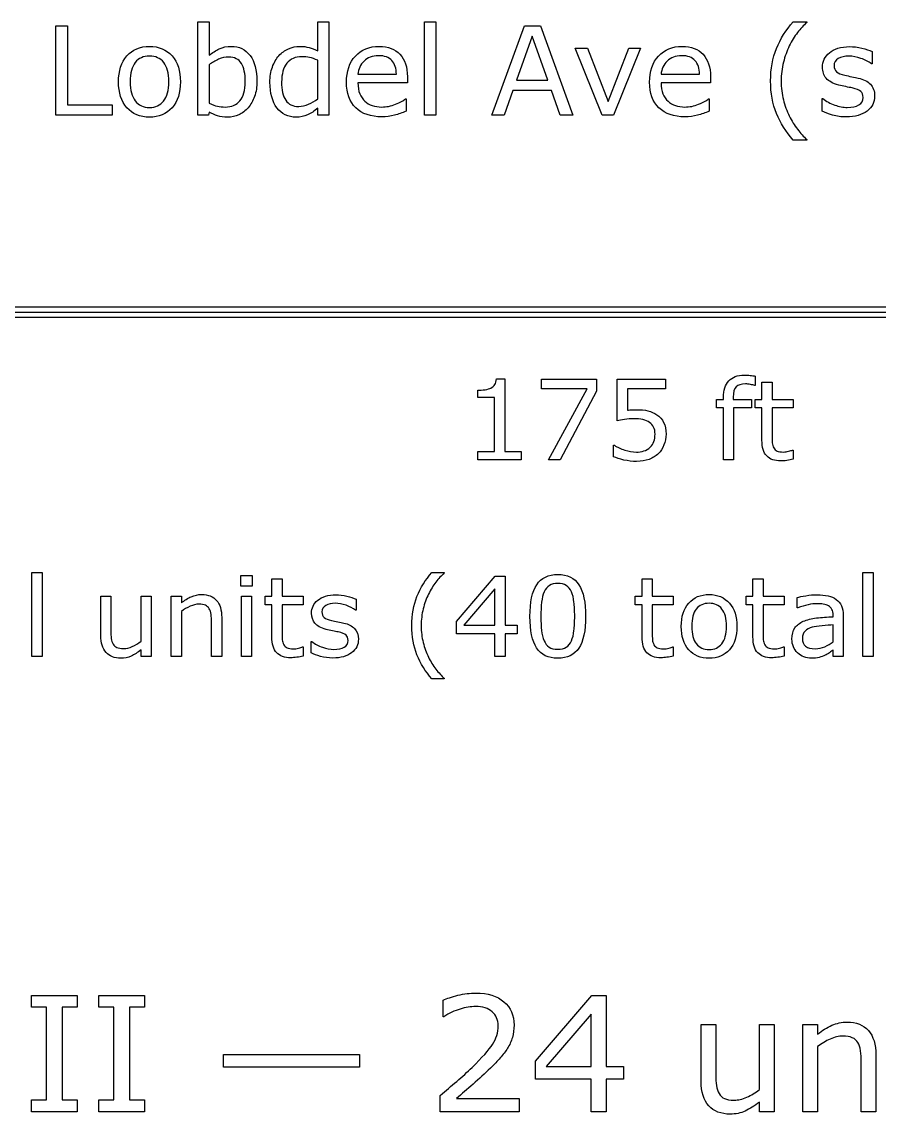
# Model space of a CAD drawing. Extents: x -13 to 750, y 12 to 2314.
# Drawn here: x 106.6 to 176.3, y 1170.7 to 1259.5 of the extents above; entities that cross this region are included whole.
import ezdxf

# ---------------------------------------------------------------- set-up
doc = ezdxf.new("R2010")
doc.units = 0
doc.layers.get('0').update_dxf_attribs({"linetype": 'CONTINUOUS'})

msp = doc.modelspace()

# ---------------------------------------------------------------- linework, layer by layer
at = {"color": 7}
for points in [[(113.99316, 1251.89), (109.39355, 1251.89), (109.39355, 1259.1605), (110.36035, 1259.1605), (110.36035, 1252.7494), (113.99316, 1252.7494)], [(140.30176, 1251.8895), (139.38379, 1251.8895), (139.38379, 1259.4872), (140.30176, 1259.4872)], [(151.43945, 1251.8895), (150.40918, 1251.8895), (149.69629, 1253.9159), (146.55176, 1253.9159), (145.83887, 1251.89), (144.85742, 1251.89), (147.50391, 1259.1605), (148.79297, 1259.1605)], [(149.39844, 1254.7459), (148.12402, 1258.3153), (146.84473, 1254.7459)], [(156.94238, 1257.3436), (154.73535, 1251.8895), (153.8125, 1251.8895), (151.62012, 1257.3436), (152.61621, 1257.3436), (154.30566, 1253.0028), (155.98047, 1257.3436)], [(118.58789, 1254.6146)], [(119.53516, 1254.6146)], [(125.75585, 1254.6586)], [(175.96582, 1253.4618)], [(44, 1236.2904), (44, 1235.4896), (268, 1235.4896), (268, 1236.2904)], [(153.35669, 1229.4535), (150.39478, 1223.89), (149.45435, 1223.89), (152.60522, 1229.6644), (148.87866, 1229.6644), (148.87866, 1230.4335), (153.35669, 1230.4335)], [(108.2915, 1207.89), (107.46533, 1207.89), (107.46533, 1214.7279), (108.2915, 1214.7279)], [(175.83987, 1207.89), (175.0137, 1207.89), (175.0137, 1214.7279), (175.83987, 1214.7279)], [(125.36865, 1213.6205), (124.43701, 1213.6205), (124.43701, 1214.4774), (125.36865, 1214.4774)], [(146.91067, 1209.7314), (145.93948, 1209.7314), (145.93948, 1207.89), (145.09573, 1207.89), (145.09573, 1209.7313), (141.96243, 1209.7313), (141.96243, 1210.7421), (145.13089, 1214.4335), (145.93948, 1214.4335), (145.93948, 1210.4344), (146.91067, 1210.4344)], [(145.09573, 1210.4345), (145.09573, 1213.3877), (142.56009, 1210.4345)], [(125.31595, 1207.89), (124.48978, 1207.89), (124.48978, 1212.7987), (125.31595, 1212.7987)], [(152.47415, 1211.164)], [(163.9219, 1210.3422)], [(164.77444, 1210.3422)], [(151.31839, 1209.1689)], [(111.15381, 1170.89), (107.42139, 1170.89), (107.42139, 1171.8548), (108.65918, 1171.8548), (108.65918, 1179.3768), (107.42139, 1179.3768), (107.42139, 1180.3417), (111.15381, 1180.3417), (111.15381, 1179.3768), (109.91602, 1179.3768), (109.91602, 1171.8548), (111.15381, 1171.8548)], [(116.62549, 1170.89), (112.89307, 1170.89), (112.89307, 1171.8548), (114.13086, 1171.8548), (114.13086, 1179.3768), (112.89307, 1179.3768), (112.89307, 1180.3417), (116.62549, 1180.3417), (116.62549, 1179.3768), (115.3877, 1179.3768), (115.3877, 1171.8548), (116.62549, 1171.8548)], [(155.53662, 1173.5497), (154.13379, 1173.5497), (154.13379, 1170.89), (152.91504, 1170.89), (152.91504, 1173.5497), (148.38916, 1173.5497), (148.38916, 1175.0096), (152.96582, 1180.3417), (154.13379, 1180.3417), (154.13379, 1174.5653), (155.53662, 1174.5653)], [(152.91504, 1174.5653), (152.91504, 1178.8309), (149.25244, 1174.5653)], [(134.09424, 1174.5209), (123.03662, 1174.5209), (123.03662, 1175.5365), (134.09424, 1175.5365)]]:
    msp.add_lwpolyline(points, close=True, dxfattribs=at)
for points in [[(121.87402, 1252.1439), (121.81542, 1251.89), (120.95604, 1251.89), (120.95604, 1259.4877), (121.87401, 1259.4877), (121.87401, 1256.7728)], [(130.69238, 1257.1237), (130.69238, 1259.487), (131.61035, 1259.487), (131.61035, 1251.8895)], [(169.33008, 1259.4872), (170.44824, 1259.4872), (170.44824, 1259.4382)], [(175.75095, 1257.0653), (175.75095, 1256.0838), (175.70215, 1256.0838)], [(121.87402, 1256.0008), (121.87402, 1252.8758)], [(130.69238, 1253.2323), (130.69238, 1256.3622)], [(133.96387, 1255.2245), (137.08887, 1255.2245)], [(137.98239, 1255.0194), (137.98242, 1254.5213)], [(158.60254, 1255.2245), (161.72754, 1255.2245)], [(162.62106, 1255.0194), (162.62109, 1254.5213)], [(124.80859, 1254.634), (124.80859, 1254.6336)], [(137.98242, 1254.5213), (133.96387, 1254.5213)], [(162.62109, 1254.5213), (158.60254, 1254.5213)], [(130.69238, 1253.2318), (130.69238, 1253.2323)], [(137.82617, 1253.2225), (137.87497, 1253.2225), (137.87497, 1252.2215)], [(162.46484, 1253.2225), (162.51364, 1253.2225), (162.51364, 1252.2215)], [(171.70312, 1252.2166), (171.70312, 1253.2469), (171.75192, 1253.2469)], [(131.61035, 1251.8895), (130.69238, 1251.8895), (130.69238, 1252.4608)], [(170.44824, 1249.8778), (169.33008, 1249.8778)], [(170.44824, 1249.9265), (170.44824, 1249.8778)], [(44, 1235.89), (268, 1235.89)], [(145.22681, 1230.4555), (145.90796, 1230.4555), (145.90796, 1224.5581), (147.2439, 1224.5581), (147.2439, 1223.89)], [(155.02659, 1227.0624), (155.02659, 1230.433), (158.96409, 1230.433), (158.96409, 1229.6639), (155.87474, 1229.6639), (155.87474, 1227.9237)], [(166.26343, 1229.9281), (166.21953, 1229.9281)], [(166.80396, 1225.4936), (166.80396, 1228.104), (166.24585, 1228.104), (166.24585, 1228.7983), (166.80396, 1228.7983), (166.80396, 1230.2089), (167.63013, 1230.2089), (167.63013, 1228.7983), (169.33521, 1228.7983), (169.33521, 1228.104), (167.63013, 1228.104), (167.63013, 1225.8671)], [(166.26348, 1230.6838), (166.26343, 1229.9281)], [(147.2439, 1223.89), (143.7019, 1223.89), (143.7019, 1224.558), (145.06421, 1224.558), (145.06421, 1228.9437), (143.7019, 1228.9437), (143.7019, 1229.5414)], [(164.46611, 1228.9657), (164.46611, 1228.7987), (165.95586, 1228.7987), (165.95586, 1228.1044), (164.49248, 1228.1044), (164.49248, 1223.89), (163.66631, 1223.89), (163.66631, 1228.1044), (163.1082, 1228.1044), (163.1082, 1228.7987), (163.66631, 1228.7987), (163.66631, 1228.9613)], [(159.00804, 1225.9692), (159.00806, 1225.9686)], [(154.74536, 1224.1361), (154.74536, 1225.0633), (154.80686, 1225.0633)], [(169.29128, 1224.6762), (169.33518, 1224.6762), (169.33521, 1223.9339)], [(139.97171, 1214.728), (140.97806, 1214.728), (140.97806, 1214.684)], [(126.96829, 1209.4937), (126.96829, 1212.1041), (126.41019, 1212.1041), (126.41019, 1212.7984), (126.96829, 1212.7984), (126.96829, 1214.209), (127.79446, 1214.209), (127.79446, 1212.7984), (129.49954, 1212.7984), (129.49954, 1212.1041), (127.79446, 1212.1041), (127.79446, 1209.8672)], [(157.06204, 1209.4937), (157.06204, 1212.1041), (156.50394, 1212.1041), (156.50394, 1212.7984), (157.06204, 1212.7984), (157.06204, 1214.209), (157.88821, 1214.209), (157.88821, 1212.7984), (159.59329, 1212.7984), (159.59329, 1212.1041), (157.88821, 1212.1041), (157.88821, 1209.8672)], [(166.07083, 1209.4937), (166.07083, 1212.1041), (165.51273, 1212.1041), (165.51273, 1212.7984), (166.07083, 1212.7984), (166.07083, 1214.209), (166.897, 1214.209), (166.897, 1212.7984), (168.60208, 1212.7984), (168.60208, 1212.1041), (166.897, 1212.1041), (166.897, 1209.8672)], [(113.05518, 1209.6127), (113.05518, 1212.7987), (113.88135, 1212.7987), (113.88135, 1210.0038)], [(116.33355, 1209.1336), (116.33355, 1212.7986), (117.15972, 1212.7986), (117.15967, 1207.89)], [(119.61187, 1211.5547), (119.61187, 1207.89), (118.78569, 1207.89), (118.78569, 1212.7987), (119.61187, 1212.7987), (119.61187, 1212.2538)], [(133.81053, 1212.548), (133.81053, 1211.6647), (133.76663, 1211.6647)], [(169.72269, 1211.8539), (169.67879, 1211.8539), (169.67879, 1212.6932)], [(172.59232, 1211.1335), (172.59232, 1211.2609)], [(173.41414, 1211.2208), (173.41409, 1207.89)], [(122.89014, 1207.89), (122.06396, 1207.89), (122.06396, 1210.6849)], [(122.89019, 1211.076), (122.89014, 1207.89)], [(172.59232, 1209.0985), (172.59232, 1210.4652)], [(129.45562, 1208.6763), (129.49952, 1208.6763), (129.49954, 1207.934)], [(130.16751, 1208.1845), (130.16751, 1209.1118), (130.21141, 1209.1118)], [(134.00394, 1209.3045), (134.00394, 1209.3051)], [(159.54937, 1208.6763), (159.59327, 1208.6763), (159.59329, 1207.934)], [(168.55816, 1208.6763), (168.60206, 1208.6763), (168.60208, 1207.934)], [(172.59232, 1209.0984), (172.59232, 1209.0985)], [(117.15967, 1207.89), (116.3335, 1207.89), (116.3335, 1208.4349)], [(173.41409, 1207.89), (172.59232, 1207.89), (172.59232, 1208.4129)], [(140.97806, 1206.0796), (139.97171, 1206.0796)], [(140.97806, 1206.1235), (140.97806, 1206.0796)], [(140.95605, 1178.6151), (140.89255, 1178.6151), (140.89255, 1179.9481)], [(161.85889, 1173.3783), (161.85889, 1177.9803), (163.05225, 1177.9803), (163.05225, 1173.9432)], [(166.59426, 1172.6864), (166.59426, 1177.9803), (167.78762, 1177.9803), (167.7876, 1170.89)], [(171.32962, 1176.1839), (171.32962, 1170.89), (170.13626, 1170.89), (170.13626, 1177.9803), (171.32962, 1177.9803), (171.32962, 1177.1932)], [(176.06494, 1170.89), (174.87158, 1170.89), (174.87158, 1174.9271)], [(176.06497, 1175.4921), (176.06494, 1170.89)], [(147.05615, 1170.89), (140.65771, 1170.89), (140.65771, 1172.2167)], [(141.97165, 1171.9754), (147.05612, 1171.9754), (147.05615, 1170.89)], [(167.7876, 1170.89), (166.59424, 1170.89), (166.59424, 1171.6771)]]:
    msp.add_lwpolyline(points, dxfattribs=at)
for points in [[(167.9873, 1257.3241), (168.306313, 1258.1053), (168.753907, 1258.826333), (169.33008, 1259.4872)], [(170.44824, 1259.4382), (170.184567, 1259.2006), (169.93229, 1258.925533), (169.69141, 1258.613)], [(169.69141, 1258.613), (169.453777, 1258.3038), (169.23242, 1257.942467), (169.02734, 1257.529)], [(115.17969, 1256.7191), (115.635417, 1257.2367), (116.249023, 1257.4955), (117.02051, 1257.4955)], [(117.02051, 1257.4955), (117.785483, 1257.4955), (118.395833, 1257.2367), (118.85156, 1256.7191)], [(122.69433, 1257.2904), (122.984043, 1257.427133), (123.309563, 1257.4955), (123.67089, 1257.4955)], [(123.67089, 1257.4955), (124.315423, 1257.4955), (124.823237, 1257.2481), (125.19433, 1256.7533)], [(128.31445, 1257.2997), (128.610677, 1257.4299), (128.916667, 1257.495), (129.23242, 1257.495)], [(129.23242, 1257.495), (129.51888, 1257.495), (129.772787, 1257.464), (129.99414, 1257.402)], [(129.99414, 1257.402), (130.215493, 1257.343333), (130.44824, 1257.250567), (130.69238, 1257.1237)], [(133.75876, 1256.7088), (134.24704, 1257.232933), (134.888317, 1257.495), (135.68259, 1257.495)], [(135.68259, 1257.495), (136.418263, 1257.495), (136.98467, 1257.280133), (137.38181, 1256.8504)], [(158.39743, 1256.7088), (158.88571, 1257.232933), (159.526987, 1257.495), (160.32126, 1257.495)], [(160.32126, 1257.495), (161.056933, 1257.495), (161.62334, 1257.280133), (162.02048, 1256.8504)], [(169.02734, 1257.529), (168.832027, 1257.128667), (168.672523, 1256.6876), (168.54883, 1256.2058)], [(172.28903, 1256.9774), (172.471323, 1257.1304), (172.702443, 1257.250833), (172.98239, 1257.3387)], [(172.98239, 1257.3387), (173.265597, 1257.429833), (173.581353, 1257.4754), (173.92966, 1257.4754)], [(173.92966, 1257.4754), (174.25518, 1257.4754), (174.583957, 1257.434733), (174.91599, 1257.3534)], [(174.91599, 1257.3534), (175.251277, 1257.275267), (175.529597, 1257.179233), (175.75095, 1257.0653)], [(114.50098, 1254.6146), (114.50098, 1255.503267), (114.727217, 1256.204767), (115.17969, 1256.7191)], [(117.02051, 1256.7045), (116.522463, 1256.7045), (116.135093, 1256.531967), (115.8584, 1256.1869)], [(118.17285, 1256.1869), (117.896157, 1256.531967), (117.512043, 1256.7045), (117.02051, 1256.7045)], [(118.85156, 1256.7191), (119.307293, 1256.204767), (119.53516, 1255.503267), (119.53516, 1254.6146)], [(121.87401, 1256.7728), (122.131177, 1256.9844), (122.404617, 1257.156933), (122.69433, 1257.2904)], [(122.63574, 1256.4452), (122.362307, 1256.331267), (122.1084, 1256.183133), (121.87402, 1256.0008)], [(123.44629, 1256.6209), (123.179363, 1256.6209), (122.90918, 1256.562333), (122.63574, 1256.4452)], [(124.48633, 1256.1131), (124.271483, 1256.451633), (123.924803, 1256.6209), (123.44629, 1256.6209)], [(125.19433, 1256.7533), (125.568677, 1256.2585), (125.75585, 1255.560267), (125.75585, 1254.6586)], [(127.00586, 1255.8104), (127.13932, 1256.171733), (127.318357, 1256.479333), (127.54297, 1256.7332)], [(127.54297, 1256.7332), (127.764323, 1256.9806), (128.021483, 1257.169433), (128.31445, 1257.2997)], [(129.38867, 1256.6546), (128.87435, 1256.6546), (128.47396, 1256.475567), (128.1875, 1256.1175)], [(130.02832, 1256.5916), (129.833007, 1256.6336), (129.61979, 1256.6546), (129.38867, 1256.6546)], [(130.69238, 1256.3622), (130.444987, 1256.472867), (130.223633, 1256.549333), (130.02832, 1256.5916)], [(133.03122, 1254.5848), (133.03122, 1255.476733), (133.273733, 1256.184733), (133.75876, 1256.7088)], [(135.63379, 1256.7381), (135.14225, 1256.7381), (134.749997, 1256.593267), (134.45703, 1256.3036)], [(136.72266, 1256.3426), (136.485027, 1256.606267), (136.12207, 1256.7381), (135.63379, 1256.7381)], [(137.38181, 1256.8504), (137.782197, 1256.420733), (137.98239, 1255.8104), (137.98239, 1255.0194)], [(157.66989, 1254.5848), (157.66989, 1255.476733), (157.912403, 1256.184733), (158.39743, 1256.7088)], [(160.27246, 1256.7381), (159.780927, 1256.7381), (159.388673, 1256.593267), (159.0957, 1256.3036)], [(161.36133, 1256.3426), (161.123697, 1256.606267), (160.76074, 1256.7381), (160.27246, 1256.7381)], [(162.02048, 1256.8504), (162.420867, 1256.420733), (162.62106, 1255.8104), (162.62106, 1255.0194)], [(167.50879, 1254.6825), (167.50879, 1255.6623), (167.668293, 1256.542833), (167.9873, 1257.3241)], [(171.72751, 1255.8104), (171.72751, 1256.035), (171.773083, 1256.2466), (171.86423, 1256.4452)], [(171.86423, 1256.4452), (171.95863, 1256.643733), (172.10023, 1256.821133), (172.28903, 1256.9774)], [(173.01172, 1256.5038), (172.7806, 1256.3768), (172.66504, 1256.186367), (172.66504, 1255.9325)], [(173.86133, 1256.6991), (173.526043, 1256.6991), (173.24284, 1256.634), (173.01172, 1256.5038)], [(174.84766, 1256.5184), (174.512373, 1256.638867), (174.183597, 1256.6991), (173.86133, 1256.6991)], [(175.70215, 1256.0838), (175.467777, 1256.256333), (175.182947, 1256.4012), (174.84766, 1256.5184)], [(115.8584, 1256.1869), (115.58496, 1255.8451), (115.44824, 1255.321), (115.44824, 1254.6146)], [(118.58789, 1254.6146), (118.58789, 1255.321), (118.449543, 1255.8451), (118.17285, 1256.1869)], [(124.80859, 1254.6336), (124.80859, 1255.284667), (124.70117, 1255.777833), (124.48633, 1256.1131)], [(126.81055, 1254.575), (126.81055, 1255.037267), (126.875653, 1255.449067), (127.00586, 1255.8104)], [(128.1875, 1256.1175), (127.90104, 1255.759433), (127.75781, 1255.251633), (127.75781, 1254.5941)], [(134.45703, 1256.3036), (134.167317, 1256.013867), (134.00293, 1255.654167), (133.96387, 1255.2245)], [(137.08887, 1255.2245), (137.085537, 1255.706233), (136.963467, 1256.078933), (136.72266, 1256.3426)], [(159.0957, 1256.3036), (158.805987, 1256.013867), (158.6416, 1255.654167), (158.60254, 1255.2245)], [(161.72754, 1255.2245), (161.724207, 1255.706233), (161.602137, 1256.078933), (161.36133, 1256.3426)], [(168.54883, 1256.2058), (168.428383, 1255.724), (168.36816, 1255.2162), (168.36816, 1254.6824)], [(172.02536, 1254.9022), (171.826793, 1255.1496), (171.72751, 1255.452333), (171.72751, 1255.8104)], [(172.66504, 1255.9325), (172.66504, 1255.7079), (172.735027, 1255.538633), (172.875, 1255.4247)], [(167.9873, 1252.0409), (167.668293, 1252.8221), (167.50879, 1253.702633), (167.50879, 1254.6825)], [(168.36816, 1254.6824), (168.36816, 1254.125733), (168.426757, 1253.616267), (168.54395, 1253.154)], [(173.04587, 1254.3456), (172.56735, 1254.472533), (172.22718, 1254.658067), (172.02536, 1254.9022)], [(172.875, 1255.4247), (173.01172, 1255.310767), (173.233073, 1255.217967), (173.53906, 1255.1463)], [(173.53906, 1255.1463), (173.708333, 1255.106967), (173.897137, 1255.0679), (174.10547, 1255.0291)], [(174.10547, 1255.0291), (174.317057, 1254.990433), (174.492837, 1254.954633), (174.63281, 1254.9217)], [(174.63281, 1254.9217), (175.059243, 1254.824033), (175.38802, 1254.6564), (175.61914, 1254.4188)], [(115.17969, 1252.5101), (114.727217, 1253.024433), (114.50098, 1253.725933), (114.50098, 1254.6146)], [(115.44824, 1254.6146), (115.44824, 1253.931), (115.586587, 1253.4118), (115.86328, 1253.057)], [(118.16797, 1253.0521), (118.447917, 1253.4037), (118.58789, 1253.924533), (118.58789, 1254.6146)], [(119.53516, 1254.6146), (119.53516, 1253.725933), (119.307293, 1253.024433), (118.85156, 1252.5101)], [(124.37402, 1253.0618), (124.663733, 1253.397067), (124.80859, 1253.921133), (124.80859, 1254.634)], [(125.75586, 1254.6586), (125.75586, 1254.202867), (125.690757, 1253.7927), (125.56055, 1253.4281)], [(127.38184, 1252.4901), (127.00098, 1252.991367), (126.81055, 1253.686333), (126.81055, 1254.575)], [(127.75781, 1254.5941), (127.75781, 1253.9463), (127.868487, 1253.453133), (128.08984, 1253.1146)], [(133.79294, 1252.495), (133.285127, 1252.986533), (133.03122, 1253.683133), (133.03122, 1254.5848)], [(133.96387, 1254.5213), (133.96387, 1254.186033), (134.014323, 1253.893067), (134.11523, 1253.6424)], [(158.43161, 1252.495), (157.923797, 1252.986533), (157.66989, 1253.683133), (157.66989, 1254.5848)], [(158.60254, 1254.5213), (158.60254, 1254.186033), (158.652997, 1253.893067), (158.75391, 1253.6424)], [(173.61716, 1254.2186), (173.408827, 1254.257933), (173.218397, 1254.300267), (173.04587, 1254.3456)], [(174.12985, 1254.1161), (173.999643, 1254.145433), (173.828747, 1254.1796), (173.61716, 1254.2186)], [(174.84274, 1253.8329), (174.719047, 1253.943567), (174.481417, 1254.037967), (174.12985, 1254.1161)], [(175.02829, 1253.3446), (175.02829, 1253.5594), (174.96644, 1253.722167), (174.84274, 1253.8329)], [(175.61914, 1254.4188), (175.85026, 1254.177933), (175.96582, 1253.858933), (175.96582, 1253.4618)], [(115.86328, 1253.057), (116.139973, 1252.7054), (116.525717, 1252.5296), (117.02051, 1252.5296)], [(117.02051, 1252.5296), (117.50879, 1252.5296), (117.891277, 1252.703767), (118.16797, 1253.0521)], [(123.18262, 1252.5637), (123.690433, 1252.5637), (124.087567, 1252.729733), (124.37402, 1253.0618)], [(125.56055, 1253.4281), (125.433597, 1253.0635), (125.26107, 1252.7575), (125.04297, 1252.5101)], [(128.08984, 1253.1146), (128.311193, 1252.779333), (128.666013, 1252.6117), (129.1543, 1252.6117)], [(129.94531, 1252.7826), (130.212237, 1252.899733), (130.46126, 1253.049467), (130.69238, 1253.2318)], [(134.11523, 1253.6424), (134.216143, 1253.395), (134.35449, 1253.191567), (134.53027, 1253.0321)], [(134.53027, 1253.0321), (134.699543, 1252.875833), (134.89974, 1252.758633), (135.13086, 1252.6805)], [(137.02051, 1252.7831), (137.39811, 1252.932833), (137.666663, 1253.0793), (137.82617, 1253.2225)], [(158.75391, 1253.6424), (158.854817, 1253.395), (158.993163, 1253.191567), (159.16895, 1253.0321)], [(159.16895, 1253.0321), (159.338217, 1252.875833), (159.53841, 1252.758633), (159.76953, 1252.6805)], [(161.65918, 1252.7831), (162.036787, 1252.932833), (162.30534, 1253.0793), (162.46484, 1253.2225)], [(168.54395, 1253.154), (168.66439, 1252.6918), (168.82552, 1252.252367), (169.02734, 1251.8357)], [(171.75192, 1253.2469), (172.041633, 1253.028833), (172.3639, 1252.8547), (172.71872, 1252.7245)], [(174.68649, 1252.7293), (174.914357, 1252.859567), (175.02829, 1253.064667), (175.02829, 1253.3446)], [(175.96582, 1253.4618), (175.96582, 1252.963733), (175.759113, 1252.5552), (175.3457, 1252.2362)], [(117.02051, 1251.7386), (116.249023, 1251.7386), (115.635417, 1251.995767), (115.17969, 1252.5101)], [(118.85156, 1252.5101), (118.395833, 1251.995767), (117.785483, 1251.7386), (117.02051, 1251.7386)], [(121.87402, 1252.8758), (122.13444, 1252.7586), (122.357423, 1252.677233), (122.54297, 1252.6317)], [(122.55762, 1251.8509), (122.3265, 1251.922567), (122.098633, 1252.020233), (121.87402, 1252.1439)], [(122.54297, 1252.6317), (122.73177, 1252.586367), (122.944987, 1252.5637), (123.18262, 1252.5637)], [(125.04297, 1252.5101), (124.81185, 1252.252967), (124.557943, 1252.0593), (124.28125, 1251.9291)], [(128.93457, 1251.7381), (128.28353, 1251.7381), (127.765953, 1251.988767), (127.38184, 1252.4901)], [(129.1543, 1252.6117), (129.414713, 1252.6117), (129.678383, 1252.668667), (129.94531, 1252.7826)], [(130.69238, 1252.4608), (130.428707, 1252.232933), (130.153643, 1252.055533), (129.86719, 1251.9286)], [(135.91208, 1251.7625), (135.007133, 1251.7625), (134.300753, 1252.006667), (133.79294, 1252.495)], [(135.13086, 1252.6805), (135.365233, 1252.602367), (135.622393, 1252.5633), (135.90234, 1252.5633)], [(135.90234, 1252.5633), (136.273433, 1252.5633), (136.646157, 1252.636567), (137.02051, 1252.7831)], [(137.87497, 1252.2215), (137.565723, 1252.0913), (137.249967, 1251.982267), (136.9277, 1251.8944)], [(160.55075, 1251.7625), (159.645803, 1251.7625), (158.939423, 1252.006667), (158.43161, 1252.495)], [(159.76953, 1252.6805), (160.003903, 1252.602367), (160.261067, 1252.5633), (160.54102, 1252.5633)], [(160.54102, 1252.5633), (160.912113, 1252.5633), (161.284833, 1252.636567), (161.65918, 1252.7831)], [(162.51364, 1252.2215), (162.204393, 1252.0913), (161.88864, 1251.982267), (161.56638, 1251.8944)], [(169.33008, 1249.8778), (168.753907, 1250.5386), (168.306313, 1251.259633), (167.9873, 1252.0409)], [(172.54785, 1251.8993), (172.212563, 1251.9969), (171.930987, 1252.102667), (171.70312, 1252.2166)], [(172.71872, 1252.7245), (173.07354, 1252.5975), (173.41371, 1252.534), (173.73923, 1252.534)], [(175.3457, 1252.2362), (174.935547, 1251.9172), (174.374023, 1251.7577), (173.66113, 1251.7577)], [(173.73923, 1252.534), (174.142877, 1252.534), (174.45863, 1252.5991), (174.68649, 1252.7293)], [(123.36816, 1251.7386), (123.05892, 1251.7386), (122.78874, 1251.776033), (122.55762, 1251.8509)], [(124.28125, 1251.9291), (124.004557, 1251.8021), (123.700193, 1251.7386), (123.36816, 1251.7386)], [(129.86719, 1251.9286), (129.58073, 1251.8016), (129.269857, 1251.7381), (128.93457, 1251.7381)], [(136.9277, 1251.8944), (136.60544, 1251.806467), (136.2669, 1251.7625), (135.91208, 1251.7625)], [(161.56638, 1251.8944), (161.244113, 1251.806467), (160.90557, 1251.7625), (160.55075, 1251.7625)], [(169.02734, 1251.8357), (169.222653, 1251.4353), (169.445637, 1251.073967), (169.69629, 1250.7517)], [(173.66113, 1251.7577), (173.257483, 1251.7577), (172.88639, 1251.8049), (172.54785, 1251.8993)], [(169.69629, 1250.7517), (169.946943, 1250.426167), (170.197593, 1250.1511), (170.44824, 1249.9265)], [(164.10137, 1230.3016), (164.39141, 1230.615067), (164.810353, 1230.7718), (165.3582, 1230.7718)], [(165.3582, 1230.7718), (165.542773, 1230.7718), (165.708303, 1230.763133), (165.85479, 1230.7458)], [(165.85479, 1230.7458), (166.004203, 1230.728467), (166.140433, 1230.7078), (166.26348, 1230.6838)], [(144.77417, 1229.7216), (144.908937, 1229.794867), (145.014407, 1229.887167), (145.09058, 1229.9985)], [(145.09058, 1229.9985), (145.16968, 1230.112767), (145.21509, 1230.2651), (145.22681, 1230.4555)], [(163.66631, 1228.9613), (163.66631, 1229.5443), (163.81133, 1229.991067), (164.10137, 1230.3016)], [(164.70342, 1229.8138), (164.545213, 1229.658533), (164.46611, 1229.375833), (164.46611, 1228.9657)], [(165.47686, 1230.0511), (165.122367, 1230.0511), (164.864553, 1229.972), (164.70342, 1229.8138)], [(165.86358, 1230.0071), (165.717093, 1230.036433), (165.588187, 1230.0511), (165.47686, 1230.0511)], [(166.21953, 1229.9281), (166.12871, 1229.954767), (166.01006, 1229.9811), (165.86358, 1230.0071)], [(143.7019, 1229.5414), (143.886473, 1229.5414), (144.08423, 1229.556067), (144.29517, 1229.5854)], [(144.29517, 1229.5854), (144.506103, 1229.6174), (144.66577, 1229.6628), (144.77417, 1229.7216)], [(155.64183, 1227.1678), (155.404523, 1227.132467), (155.199443, 1227.097333), (155.02659, 1227.0624)], [(156.3889, 1227.2208), (156.131087, 1227.2208), (155.882063, 1227.203133), (155.64183, 1227.1678)], [(155.87474, 1227.9237), (156.000713, 1227.9357), (156.129617, 1227.944367), (156.26145, 1227.9497)], [(156.26145, 1227.9497), (156.39329, 1227.956367), (156.50755, 1227.9597), (156.60423, 1227.9597)], [(157.11839, 1227.1508), (156.90159, 1227.197467), (156.658427, 1227.2208), (156.3889, 1227.2208)], [(156.60423, 1227.9597), (156.958723, 1227.9597), (157.26927, 1227.929033), (157.53587, 1227.8677)], [(157.67649, 1226.9179), (157.52415, 1227.029233), (157.338117, 1227.106867), (157.11839, 1227.1508)], [(157.53587, 1227.8677), (157.80247, 1227.809033), (158.0471, 1227.703533), (158.26976, 1227.5512)], [(158.26976, 1227.5512), (158.504133, 1227.390067), (158.685773, 1227.182067), (158.81468, 1226.9272)], [(157.99729, 1226.5444), (157.921123, 1226.699667), (157.81419, 1226.824167), (157.67649, 1226.9179)], [(158.11595, 1225.9731), (158.11595, 1226.1987), (158.076397, 1226.389133), (157.99729, 1226.5444)], [(158.81468, 1226.9272), (158.943587, 1226.672333), (159.00804, 1226.353), (159.00804, 1225.9692)], [(158.01487, 1225.3623), (158.082257, 1225.538033), (158.11595, 1225.741633), (158.11595, 1225.9731)], [(159.00806, 1225.9686), (159.00806, 1225.663933), (158.952393, 1225.372433), (158.84106, 1225.0941)], [(167.19507, 1224.1972), (166.93433, 1224.466733), (166.80396, 1224.898867), (166.80396, 1225.4936)], [(167.63013, 1225.8671), (167.63013, 1225.6093), (167.635997, 1225.407167), (167.64773, 1225.2607)], [(154.80686, 1225.0633), (155.0471, 1224.910967), (155.32835, 1224.7806), (155.65061, 1224.6722)], [(155.65061, 1224.6722), (155.972877, 1224.566733), (156.289283, 1224.514), (156.59983, 1224.514)], [(156.59983, 1224.514), (156.807843, 1224.514), (157.008527, 1224.543333), (157.20188, 1224.602)], [(157.20188, 1224.602), (157.398173, 1224.660667), (157.57249, 1224.7632), (157.72483, 1224.9096)], [(157.72483, 1224.9096), (157.853737, 1225.0356), (157.950417, 1225.1865), (158.01487, 1225.3623)], [(158.84106, 1225.0941), (158.729733, 1224.815767), (158.57739, 1224.5814), (158.38403, 1224.391)], [(167.64773, 1225.2607), (167.659463, 1225.117167), (167.700477, 1224.9824), (167.77077, 1224.8564)], [(167.77077, 1224.8564), (167.835237, 1224.7392), (167.923127, 1224.652767), (168.03444, 1224.5971)], [(168.03444, 1224.5971), (168.1487, 1224.544433), (168.321553, 1224.5181), (168.553, 1224.5181)], [(168.553, 1224.5181), (168.687767, 1224.5181), (168.82839, 1224.5371), (168.97487, 1224.5751)], [(168.97487, 1224.5751), (169.121357, 1224.616433), (169.226827, 1224.650133), (169.29128, 1224.6762)], [(155.58472, 1223.868), (155.25366, 1223.941267), (154.973873, 1224.030633), (154.74536, 1224.1361)], [(156.61743, 1223.7538), (156.26001, 1223.7538), (155.915773, 1223.791867), (155.58472, 1223.868)], [(157.62817, 1223.9164), (157.338137, 1223.808), (157.001223, 1223.7538), (156.61743, 1223.7538)], [(158.38403, 1224.391), (158.173097, 1224.185933), (157.921143, 1224.027733), (157.62817, 1223.9164)], [(168.33765, 1223.7929), (167.83667, 1223.7929), (167.45581, 1223.927667), (167.19507, 1224.1972)], [(168.82544, 1223.8329), (168.6438, 1223.806233), (168.481203, 1223.7929), (168.33765, 1223.7929)], [(169.33521, 1223.9339), (169.17993, 1223.893233), (169.010007, 1223.859567), (168.82544, 1223.8329)], [(138.76321, 1212.7812), (139.050323, 1213.484333), (139.453157, 1214.133267), (139.97171, 1214.728)], [(140.2969, 1213.9414), (140.083033, 1213.663067), (139.883817, 1213.337867), (139.69925, 1212.9658)], [(140.97806, 1214.684), (140.740753, 1214.470133), (140.5137, 1214.2226), (140.2969, 1213.9414)], [(148.4971, 1213.7304), (148.863313, 1214.287067), (149.434603, 1214.5654), (150.21097, 1214.5654)], [(150.21097, 1213.8403), (149.935577, 1213.8403), (149.70706, 1213.783167), (149.52542, 1213.6689)], [(150.21097, 1214.5654), (150.996123, 1214.5654), (151.568877, 1214.282667), (151.92923, 1213.7172)], [(150.89212, 1213.6689), (150.71634, 1213.783167), (150.48929, 1213.8403), (150.21097, 1213.8403)], [(120.41167, 1212.7547), (120.687063, 1212.874833), (120.96978, 1212.9349), (121.25982, 1212.9349)], [(121.25982, 1212.9349), (121.790093, 1212.9349), (122.19439, 1212.775233), (122.47271, 1212.4559)], [(139.69925, 1212.9658), (139.52347, 1212.605467), (139.379913, 1212.2085), (139.26858, 1211.7749)], [(147.94778, 1211.1552), (147.94778, 1212.318333), (148.130887, 1213.176733), (148.4971, 1213.7304)], [(149.09915, 1213.1504), (148.999543, 1212.9336), (148.930697, 1212.650867), (148.89261, 1212.3022)], [(149.52542, 1213.6689), (149.346707, 1213.554633), (149.204617, 1213.3818), (149.09915, 1213.1504)], [(151.31399, 1213.1591), (151.211457, 1213.3847), (151.070833, 1213.554633), (150.89212, 1213.6689)], [(151.52493, 1212.3242), (151.489797, 1212.652333), (151.419483, 1212.930633), (151.31399, 1213.1591)], [(151.92923, 1213.7172), (152.29251, 1213.154733), (152.47415, 1212.303667), (152.47415, 1211.164)], [(160.85452, 1212.2363), (161.26468, 1212.7021), (161.816927, 1212.935), (162.51126, 1212.935)], [(162.51126, 1212.935), (163.19974, 1212.935), (163.749057, 1212.7021), (164.15921, 1212.2363)], [(119.61187, 1212.2538), (119.869683, 1212.467667), (120.136283, 1212.634633), (120.41167, 1212.7547)], [(121.02691, 1212.148), (120.801323, 1212.148), (120.565483, 1212.092333), (120.31939, 1211.981)], [(121.56304, 1212.056), (121.425347, 1212.117333), (121.246637, 1212.148), (121.02691, 1212.148)], [(121.87944, 1211.7836), (121.8062, 1211.9066), (121.700733, 1211.9974), (121.56304, 1212.056)], [(122.47271, 1212.4559), (122.75103, 1212.136567), (122.89019, 1211.6766), (122.89019, 1211.076)], [(130.31248, 1211.9899), (130.39744, 1212.168633), (130.52488, 1212.3283), (130.6948, 1212.4689)], [(130.6948, 1212.4689), (130.858867, 1212.606567), (131.066877, 1212.714967), (131.31883, 1212.7941)], [(131.31883, 1212.7941), (131.57371, 1212.8761), (131.85789, 1212.9171), (132.17137, 1212.9171)], [(132.10989, 1212.2184), (131.808137, 1212.2184), (131.553253, 1212.1598), (131.34524, 1212.0426)], [(132.99759, 1212.0558), (132.69583, 1212.1642), (132.39993, 1212.2184), (132.10989, 1212.2184)], [(132.17137, 1212.9171), (132.464337, 1212.9171), (132.760233, 1212.8805), (133.05906, 1212.8073)], [(133.76663, 1211.6647), (133.555697, 1211.819967), (133.29935, 1211.950333), (132.99759, 1212.0558)], [(133.05906, 1212.8073), (133.36082, 1212.736967), (133.61131, 1212.650533), (133.81053, 1212.548)], [(138.33255, 1210.4038), (138.33255, 1211.2856), (138.476103, 1212.078067), (138.76321, 1212.7812)], [(148.89261, 1212.3022), (148.857477, 1211.9536), (148.83991, 1211.571267), (148.83991, 1211.1552)], [(151.58203, 1211.164), (151.58203, 1211.609333), (151.562997, 1211.996067), (151.52493, 1212.3242)], [(160.24368, 1210.3422), (160.24368, 1211.142067), (160.447293, 1211.773433), (160.85452, 1212.2363)], [(162.51126, 1212.2231), (162.06302, 1212.2231), (161.714387, 1212.067833), (161.46536, 1211.7573)], [(163.54837, 1211.7573), (163.299343, 1212.067833), (162.95364, 1212.2231), (162.51126, 1212.2231)], [(164.15921, 1212.2363), (164.569363, 1211.773433), (164.77444, 1211.142067), (164.77444, 1210.3422)], [(169.67879, 1212.6932), (169.839923, 1212.7372), (170.072833, 1212.785533), (170.37752, 1212.8382)], [(170.54886, 1212.1), (170.28226, 1212.044667), (170.00687, 1211.962633), (169.72269, 1211.8539)], [(170.37752, 1212.8382), (170.682207, 1212.890867), (170.9825, 1212.9172), (171.2784, 1212.9172)], [(171.27396, 1212.188), (171.05716, 1212.188), (170.81546, 1212.158667), (170.54886, 1212.1)], [(171.78812, 1212.153), (171.624053, 1212.176333), (171.452667, 1212.188), (171.27396, 1212.188)], [(171.2784, 1212.9172), (171.6241, 1212.9172), (171.924393, 1212.887867), (172.17928, 1212.8292)], [(172.20999, 1212.0168), (172.092803, 1212.084133), (171.95218, 1212.129533), (171.78812, 1212.153)], [(172.17928, 1212.8292), (172.437093, 1212.773867), (172.65975, 1212.677167), (172.84725, 1212.5391)], [(172.84725, 1212.5391), (173.031817, 1212.404367), (173.17244, 1212.230067), (173.26912, 1212.0162)], [(120.31939, 1211.981), (120.073297, 1211.869667), (119.837457, 1211.727567), (119.61187, 1211.5547)], [(122.02446, 1211.3177), (121.99806, 1211.516967), (121.94972, 1211.672267), (121.87944, 1211.7836)], [(122.06396, 1210.6849), (122.06396, 1210.9105), (122.050793, 1211.121433), (122.02446, 1211.3177)], [(130.18943, 1211.4186), (130.18943, 1211.620733), (130.230447, 1211.811167), (130.31248, 1211.9899)], [(130.4575, 1210.6012), (130.278787, 1210.823867), (130.18943, 1211.096333), (130.18943, 1211.4186)], [(131.34524, 1212.0426), (131.137233, 1211.928333), (131.03323, 1211.756967), (131.03323, 1211.5285)], [(131.03323, 1211.5285), (131.03323, 1211.3263), (131.09622, 1211.173933), (131.2222, 1211.0714)], [(139.26858, 1211.7749), (139.160187, 1211.3413), (139.10599, 1210.884267), (139.10599, 1210.4038)], [(151.52493, 1210.0039), (151.562997, 1210.326167), (151.58203, 1210.712867), (151.58203, 1211.164)], [(152.47415, 1211.164), (152.47415, 1209.9892), (152.28958, 1209.1264), (151.92044, 1208.5756)], [(161.46536, 1211.7573), (161.219267, 1211.4497), (161.09622, 1210.978), (161.09622, 1210.3422)], [(163.9219, 1210.3422), (163.9219, 1210.978), (163.79739, 1211.4497), (163.54837, 1211.7573)], [(172.49124, 1211.7267), (172.426773, 1211.849767), (172.333023, 1211.946467), (172.20999, 1212.0168)], [(172.59232, 1211.2609), (172.59232, 1211.448433), (172.558627, 1211.6037), (172.49124, 1211.7267)], [(173.26912, 1212.0162), (173.3658, 1211.802333), (173.41414, 1211.5372), (173.41414, 1211.2208)], [(131.37596, 1210.1002), (130.945293, 1210.214467), (130.63914, 1210.381467), (130.4575, 1210.6012)], [(131.2222, 1211.0714), (131.345247, 1210.968867), (131.544463, 1210.8854), (131.81985, 1210.821)], [(131.81985, 1210.821), (131.972197, 1210.785667), (132.14212, 1210.7505), (132.32962, 1210.7155)], [(132.32962, 1210.7155), (132.520047, 1210.680167), (132.67825, 1210.647833), (132.80423, 1210.6185)], [(132.80423, 1210.6185), (133.188017, 1210.530633), (133.483913, 1210.379767), (133.69192, 1210.1659)], [(138.76321, 1208.0263), (138.476103, 1208.729433), (138.33255, 1209.521933), (138.33255, 1210.4038)], [(139.10599, 1210.4038), (139.10599, 1209.9028), (139.158723, 1209.4443), (139.26419, 1209.0283)], [(148.48831, 1208.5888), (148.127957, 1209.145467), (147.94778, 1210.000933), (147.94778, 1211.1552)], [(148.83991, 1211.1552), (148.83991, 1210.6982), (148.85601, 1210.3159), (148.88821, 1210.0083)], [(160.85452, 1208.4482), (160.447293, 1208.911067), (160.24368, 1209.5424), (160.24368, 1210.3422)], [(161.09622, 1210.3422), (161.09622, 1209.727), (161.220733, 1209.259733), (161.46976, 1208.9404)], [(163.54398, 1208.936), (163.795927, 1209.2524), (163.9219, 1209.721133), (163.9219, 1210.3422)], [(164.77444, 1210.3422), (164.77444, 1209.5424), (164.569363, 1208.911067), (164.15921, 1208.4482)], [(169.48099, 1210.215), (169.642123, 1210.446467), (169.870637, 1210.6281), (170.16653, 1210.7599)], [(170.16653, 1210.7599), (170.465363, 1210.891767), (170.82425, 1210.981133), (171.24319, 1211.028)], [(170.89163, 1210.2717), (170.654323, 1210.204367), (170.46243, 1210.0989), (170.31595, 1209.9553)], [(171.70023, 1210.3992), (171.360383, 1210.369867), (171.09085, 1210.327367), (170.89163, 1210.2717)], [(171.24319, 1211.028), (171.662137, 1211.074667), (172.111847, 1211.109833), (172.59232, 1211.1335)], [(172.59232, 1210.4652), (172.340367, 1210.450533), (172.043003, 1210.428533), (171.70023, 1210.3992)], [(113.48584, 1208.224), (113.198733, 1208.5404), (113.05518, 1209.0033), (113.05518, 1209.6127)], [(113.88135, 1210.0038), (113.88135, 1209.754733), (113.893083, 1209.540867), (113.91655, 1209.3622)], [(127.35941, 1208.1973), (127.098663, 1208.466833), (126.96829, 1208.898967), (126.96829, 1209.4937)], [(127.79446, 1209.8672), (127.79446, 1209.6094), (127.800327, 1209.407267), (127.81206, 1209.2608)], [(131.89012, 1209.986), (131.70262, 1210.021333), (131.531233, 1210.0594), (131.37596, 1210.1002)], [(132.35154, 1209.894), (132.234353, 1209.920667), (132.080547, 1209.951333), (131.89012, 1209.986)], [(132.99314, 1209.6391), (132.881813, 1209.7387), (132.667947, 1209.823667), (132.35154, 1209.894)], [(133.16014, 1209.1997), (133.16014, 1209.393033), (133.104473, 1209.5395), (132.99314, 1209.6391)], [(133.69192, 1210.1659), (133.899933, 1209.9491), (134.00394, 1209.661967), (134.00394, 1209.3045)], [(148.88821, 1210.0083), (148.92041, 1209.700633), (148.98926, 1209.425233), (149.09476, 1209.1821)], [(151.31839, 1209.1689), (151.42093, 1209.406233), (151.489777, 1209.684567), (151.52493, 1210.0039)], [(157.45315, 1208.1973), (157.19241, 1208.466833), (157.06204, 1208.898967), (157.06204, 1209.4937)], [(157.88821, 1209.8672), (157.88821, 1209.6094), (157.894077, 1209.407267), (157.90581, 1209.2608)], [(166.46194, 1208.1973), (166.2012, 1208.466833), (166.07083, 1208.898967), (166.07083, 1209.4937)], [(166.897, 1209.8672), (166.897, 1209.6094), (166.902867, 1209.407267), (166.9146, 1209.2608)], [(169.24368, 1209.3141), (169.24368, 1209.686167), (169.322783, 1209.986467), (169.48099, 1210.215)], [(170.31595, 1209.9553), (170.169463, 1209.8147), (170.09622, 1209.6199), (170.09622, 1209.3709)], [(113.91655, 1209.3622), (113.940017, 1209.1864), (113.989823, 1209.0355), (114.06597, 1208.9095)], [(114.06597, 1208.9095), (114.14507, 1208.780633), (114.24761, 1208.6869), (114.37359, 1208.6283)], [(114.37359, 1208.6283), (114.499563, 1208.569633), (114.682667, 1208.5403), (114.9229, 1208.5403)], [(114.9229, 1208.5403), (115.136767, 1208.5403), (115.369677, 1208.595967), (115.62163, 1208.7073)], [(115.62163, 1208.7073), (115.876517, 1208.818633), (116.113823, 1208.960733), (116.33355, 1209.1336)], [(127.81206, 1209.2608), (127.823793, 1209.117267), (127.86481, 1208.9825), (127.93511, 1208.8565)], [(127.93511, 1208.8565), (127.999577, 1208.7393), (128.087467, 1208.652867), (128.19878, 1208.5972)], [(128.19878, 1208.5972), (128.31304, 1208.544533), (128.485893, 1208.5182), (128.71734, 1208.5182)], [(128.71734, 1208.5182), (128.8521, 1208.5182), (128.992723, 1208.5372), (129.13921, 1208.5752)], [(129.13921, 1208.5752), (129.285697, 1208.616533), (129.391167, 1208.650233), (129.45562, 1208.6763)], [(130.21141, 1209.1118), (130.47215, 1208.915467), (130.762187, 1208.758733), (131.08152, 1208.6416)], [(131.08152, 1208.6416), (131.40086, 1208.527333), (131.707013, 1208.4702), (131.99998, 1208.4702)], [(131.99998, 1208.4702), (132.36326, 1208.4702), (132.64744, 1208.5288), (132.85252, 1208.646)], [(132.85252, 1208.646), (133.0576, 1208.763133), (133.16014, 1208.9477), (133.16014, 1209.1997)], [(134.00394, 1209.3051), (134.00394, 1208.8569), (133.817903, 1208.489233), (133.44583, 1208.2021)], [(139.26419, 1209.0283), (139.37259, 1208.6123), (139.51761, 1208.2168), (139.69925, 1207.8418)], [(150.21097, 1207.7539), (149.42581, 1207.7539), (148.85159, 1208.0322), (148.48831, 1208.5888)], [(149.09476, 1209.1821), (149.19144, 1208.953567), (149.32767, 1208.779233), (149.50345, 1208.6591)], [(149.50345, 1208.6591), (149.682157, 1208.539033), (149.917997, 1208.479), (150.21097, 1208.479)], [(150.21097, 1208.479), (150.486357, 1208.479), (150.71487, 1208.536133), (150.89651, 1208.6504)], [(151.92044, 1208.5756), (151.554227, 1208.0278), (150.984403, 1207.7539), (150.21097, 1207.7539)], [(150.89651, 1208.6504), (151.078157, 1208.7646), (151.218783, 1208.937433), (151.31839, 1209.1689)], [(157.90581, 1209.2608), (157.917543, 1209.117267), (157.95856, 1208.9825), (158.02886, 1208.8565)], [(158.02886, 1208.8565), (158.093327, 1208.7393), (158.181217, 1208.652867), (158.29253, 1208.5972)], [(158.29253, 1208.5972), (158.40679, 1208.544533), (158.579643, 1208.5182), (158.81109, 1208.5182)], [(158.81109, 1208.5182), (158.94585, 1208.5182), (159.086473, 1208.5372), (159.23296, 1208.5752)], [(159.23296, 1208.5752), (159.379447, 1208.616533), (159.484917, 1208.650233), (159.54937, 1208.6763)], [(161.46976, 1208.9404), (161.71878, 1208.624), (162.065947, 1208.4658), (162.51126, 1208.4658)], [(162.51126, 1208.4658), (162.950713, 1208.4658), (163.294953, 1208.622533), (163.54398, 1208.936)], [(166.9146, 1209.2608), (166.926333, 1209.117267), (166.96735, 1208.9825), (167.03765, 1208.8565)], [(167.03765, 1208.8565), (167.102117, 1208.7393), (167.190007, 1208.652867), (167.30132, 1208.5972)], [(167.30132, 1208.5972), (167.41558, 1208.544533), (167.58843, 1208.5182), (167.81987, 1208.5182)], [(167.81987, 1208.5182), (167.954637, 1208.5182), (168.095263, 1208.5372), (168.24175, 1208.5752)], [(168.24175, 1208.5752), (168.388237, 1208.616533), (168.493707, 1208.650233), (168.55816, 1208.6763)], [(169.70511, 1208.1935), (169.39749, 1208.4865), (169.24368, 1208.860033), (169.24368, 1209.3141)], [(170.09622, 1209.3709), (170.09622, 1209.089633), (170.18118, 1208.8772), (170.3511, 1208.7336)], [(170.3511, 1208.7336), (170.521027, 1208.593), (170.780307, 1208.5227), (171.12894, 1208.5227)], [(171.12894, 1208.5227), (171.418973, 1208.5227), (171.68411, 1208.578367), (171.92435, 1208.6897)], [(171.92435, 1208.6897), (172.164583, 1208.803967), (172.38724, 1208.9402), (172.59232, 1209.0984)], [(114.68994, 1207.7538), (114.174313, 1207.7538), (113.772947, 1207.910533), (113.48584, 1208.224)], [(115.53369, 1207.9296), (115.27881, 1207.8124), (114.99756, 1207.7538), (114.68994, 1207.7538)], [(116.3335, 1208.4349), (116.05518, 1208.215167), (115.788577, 1208.046733), (115.53369, 1207.9296)], [(128.50198, 1207.793), (128.001007, 1207.793), (127.62015, 1207.927767), (127.35941, 1208.1973)], [(128.98978, 1207.833), (128.80814, 1207.806333), (128.64554, 1207.793), (128.50198, 1207.793)], [(129.49954, 1207.934), (129.344267, 1207.893333), (129.174347, 1207.859667), (128.98978, 1207.833)], [(130.92776, 1207.8989), (130.626007, 1207.986767), (130.37259, 1208.081967), (130.16751, 1208.1845)], [(131.92972, 1207.7714), (131.56644, 1207.7714), (131.232453, 1207.8139), (130.92776, 1207.8989)], [(133.44583, 1208.2021), (133.07669, 1207.914967), (132.57132, 1207.7714), (131.92972, 1207.7714)], [(139.97171, 1206.0796), (139.453157, 1206.674267), (139.050323, 1207.323167), (138.76321, 1208.0263)], [(139.69925, 1207.8418), (139.87503, 1207.4814), (140.075713, 1207.1562), (140.3013, 1206.8662)], [(158.59573, 1207.793), (158.094757, 1207.793), (157.713897, 1207.927767), (157.45315, 1208.1973)], [(159.08353, 1207.833), (158.90189, 1207.806333), (158.73929, 1207.793), (158.59573, 1207.793)], [(159.59329, 1207.934), (159.438017, 1207.893333), (159.268097, 1207.859667), (159.08353, 1207.833)], [(162.51126, 1207.7539), (161.816927, 1207.7539), (161.26468, 1207.985333), (160.85452, 1208.4482)], [(164.15921, 1208.4482), (163.749057, 1207.985333), (163.19974, 1207.7539), (162.51126, 1207.7539)], [(167.60452, 1207.793), (167.103547, 1207.793), (166.722687, 1207.927767), (166.46194, 1208.1973)], [(168.09232, 1207.833), (167.910673, 1207.806333), (167.748073, 1207.793), (167.60452, 1207.793)], [(168.60208, 1207.934), (168.446807, 1207.893333), (168.276887, 1207.859667), (168.09232, 1207.833)], [(170.83011, 1207.7541), (170.387723, 1207.7541), (170.012723, 1207.900567), (169.70511, 1208.1935)], [(171.45853, 1207.8241), (171.279817, 1207.777433), (171.070343, 1207.7541), (170.83011, 1207.7541)], [(171.93314, 1207.9911), (171.79544, 1207.9237), (171.637237, 1207.868033), (171.45853, 1207.8241)], [(172.29349, 1208.202), (172.170443, 1208.114133), (172.050327, 1208.043833), (171.93314, 1207.9911)], [(172.59232, 1208.4129), (172.519073, 1208.3629), (172.419463, 1208.2926), (172.29349, 1208.202)], [(140.3013, 1206.8662), (140.526887, 1206.5732), (140.752473, 1206.325633), (140.97806, 1206.1235)], [(140.89255, 1179.9481), (141.193003, 1180.096233), (141.592907, 1180.231667), (142.09226, 1180.3544)], [(142.09226, 1180.3544), (142.59584, 1180.477067), (143.082493, 1180.5384), (143.55222, 1180.5384)], [(143.55222, 1180.5384), (144.521293, 1180.5384), (145.280893, 1180.303533), (145.83102, 1179.8338)], [(142.27002, 1179.2372), (141.821453, 1179.101733), (141.383463, 1178.894367), (140.95605, 1178.6151)], [(143.52051, 1179.4403), (143.135417, 1179.4403), (142.718587, 1179.3726), (142.27002, 1179.2372)], [(144.87256, 1179.0213), (144.550947, 1179.300633), (144.100263, 1179.4403), (143.52051, 1179.4403)], [(145.83102, 1179.8338), (146.381153, 1179.368333), (146.65622, 1178.7357), (146.65622, 1177.9359)], [(145.36133, 1177.8724), (145.36133, 1178.363267), (145.198407, 1178.746233), (144.87256, 1179.0213)], [(144.91064, 1176.368), (145.2111, 1176.833533), (145.36133, 1177.335), (145.36133, 1177.8724)], [(146.65622, 1177.9359), (146.65622, 1177.576167), (146.60967, 1177.239733), (146.51657, 1176.9266)], [(171.32962, 1177.1932), (171.702013, 1177.502133), (172.087103, 1177.743367), (172.48489, 1177.9169)], [(172.48489, 1177.9169), (172.882677, 1178.090367), (173.291043, 1178.1771), (173.70999, 1178.1771)], [(173.70999, 1178.1771), (174.475943, 1178.1771), (175.059927, 1177.946467), (175.46194, 1177.4852)], [(175.46194, 1177.4852), (175.86396, 1177.023933), (176.06497, 1176.359567), (176.06497, 1175.4921)], [(146.51657, 1176.9266), (146.427703, 1176.617667), (146.294403, 1176.323567), (146.11667, 1176.0443)], [(172.35159, 1176.7997), (171.996123, 1176.6389), (171.655467, 1176.433633), (171.32962, 1176.1839)], [(173.37357, 1177.0409), (173.047723, 1177.0409), (172.707063, 1176.9605), (172.35159, 1176.7997)], [(174.14798, 1176.9076), (173.949087, 1176.996467), (173.69095, 1177.0409), (173.37357, 1177.0409)], [(174.60501, 1176.514), (174.499217, 1176.691733), (174.346873, 1176.822933), (174.14798, 1176.9076)], [(143.24121, 1174.4955), (144.05371, 1175.282567), (144.610187, 1175.906733), (144.91064, 1176.368)], [(146.11667, 1176.0443), (145.95163, 1175.7819), (145.756967, 1175.523767), (145.53268, 1175.2699)], [(174.81448, 1175.8412), (174.776413, 1176.128933), (174.70659, 1176.3532), (174.60501, 1176.514)], [(174.87158, 1174.9271), (174.87158, 1175.252967), (174.852547, 1175.557667), (174.81448, 1175.8412)], [(145.53268, 1175.2699), (145.312633, 1175.015967), (145.043917, 1174.734533), (144.72653, 1174.4256)], [(141.99072, 1173.3592), (142.439287, 1173.740067), (142.856117, 1174.118833), (143.24121, 1174.4955)], [(144.72653, 1174.4256), (144.27373, 1173.981267), (143.80612, 1173.549633), (143.3237, 1173.1307)], [(163.05225, 1173.9432), (163.05225, 1173.583533), (163.069183, 1173.274633), (163.10305, 1173.0165)], [(140.65771, 1172.2167), (141.10205, 1172.5975), (141.546387, 1172.978333), (141.99072, 1173.3592)], [(143.3237, 1173.1307), (142.84128, 1172.716033), (142.390597, 1172.330933), (141.97165, 1171.9754)], [(162.48096, 1171.3724), (162.066247, 1171.829467), (161.85889, 1172.4981), (161.85889, 1173.3783)], [(163.10305, 1173.0165), (163.136917, 1172.762567), (163.208857, 1172.544633), (163.31887, 1172.3627)], [(163.31887, 1172.3627), (163.433123, 1172.1765), (163.581233, 1172.041067), (163.7632, 1171.9564)], [(165.56594, 1172.0707), (165.9341, 1172.2315), (166.276873, 1172.436733), (166.59426, 1172.6864)], [(164.22021, 1170.6932), (163.475423, 1170.6932), (162.895673, 1170.9196), (162.48096, 1171.3724)], [(163.7632, 1171.9564), (163.945167, 1171.8718), (164.209653, 1171.8295), (164.55666, 1171.8295)], [(164.55666, 1171.8295), (164.86558, 1171.8295), (165.202007, 1171.9099), (165.56594, 1172.0707)], [(166.59424, 1171.6771), (166.19222, 1171.3597), (165.807127, 1171.116367), (165.43896, 1170.9471)], [(165.43896, 1170.9471), (165.0708, 1170.777833), (164.66455, 1170.6932), (164.22021, 1170.6932)]]:
    msp.add_open_spline(points, degree=3, dxfattribs=at)

doc.saveas('drawing.dxf')
